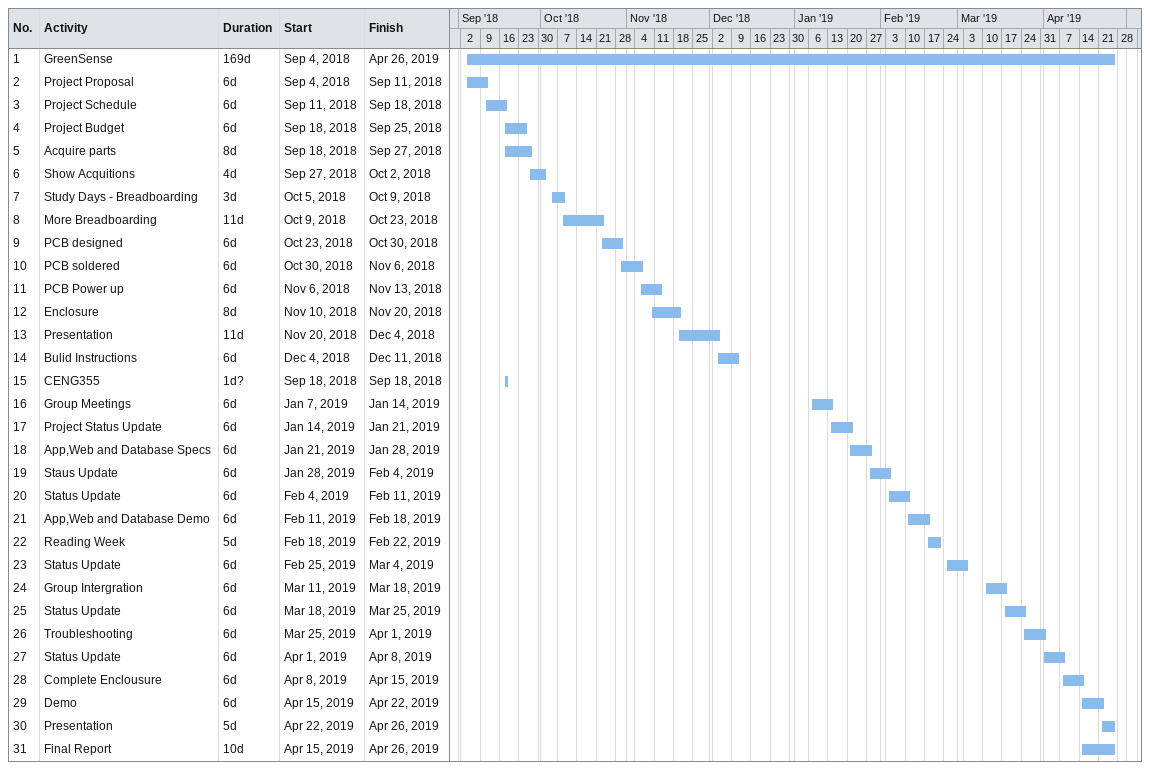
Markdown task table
| ID | Task | Duration | Start | Finish |
|---|---|---|---|---|
| 1 | GreenSense | 169d | 2018-09-04 | 2019-04-26 |
| 2 | Project Proposal | 6d | 2018-09-04 | 2018-09-11 |
| 3 | Project Schedule | 6d | 2018-09-11 | 2018-09-18 |
| 4 | Project Budget | 6d | 2018-09-18 | 2018-09-25 |
| 5 | Acquire parts | 8d | 2018-09-18 | 2018-09-27 |
| 6 | Show Acquitions | 4d | 2018-09-27 | 2018-10-02 |
| 7 | Study Days - Breadboarding | 3d | 2018-10-05 | 2018-10-09 |
| 8 | More Breadboarding | 11d | 2018-10-09 | 2018-10-23 |
| 9 | PCB designed | 6d | 2018-10-23 | 2018-10-30 |
| 10 | PCB soldered | 6d | 2018-10-30 | 2018-11-06 |
| 11 | PCB Power up | 6d | 2018-11-06 | 2018-11-13 |
| 12 | Enclosure | 8d | 2018-11-10 | 2018-11-20 |
| 13 | Presentation | 11d | 2018-11-20 | 2018-12-04 |
| 14 | Bulid Instructions | 6d | 2018-12-04 | 2018-12-11 |
| 15 | CENG355 | 1d? | 2018-09-18 | 2018-09-18 |
| 16 | Group Meetings | 6d | 2019-01-07 | 2019-01-14 |
| 17 | Project Status Update | 6d | 2019-01-14 | 2019-01-21 |
| 18 | App,Web and Database Specs | 6d | 2019-01-21 | 2019-01-28 |
| 19 | Staus Update | 6d | 2019-01-28 | 2019-02-04 |
| 20 | Status Update | 6d | 2019-02-04 | 2019-02-11 |
| 21 | App,Web and Database Demo | 6d | 2019-02-11 | 2019-02-18 |
| 22 | Reading Week | 5d | 2019-02-18 | 2019-02-22 |
| 23 | Status Update | 6d | 2019-02-25 | 2019-03-04 |
| 24 | Group Intergration | 6d | 2019-03-11 | 2019-03-18 |
| 25 | Status Update | 6d | 2019-03-18 | 2019-03-25 |
| 26 | Troubleshooting | 6d | 2019-03-25 | 2019-04-01 |
| 27 | Status Update | 6d | 2019-04-01 | 2019-04-08 |
| 28 | Complete Enclousure | 6d | 2019-04-08 | 2019-04-15 |
| 29 | Demo | 6d | 2019-04-15 | 2019-04-22 |
| 30 | Presentation | 5d | 2019-04-22 | 2019-04-26 |
| 31 | Final Report | 10d | 2019-04-15 | 2019-04-26 |
